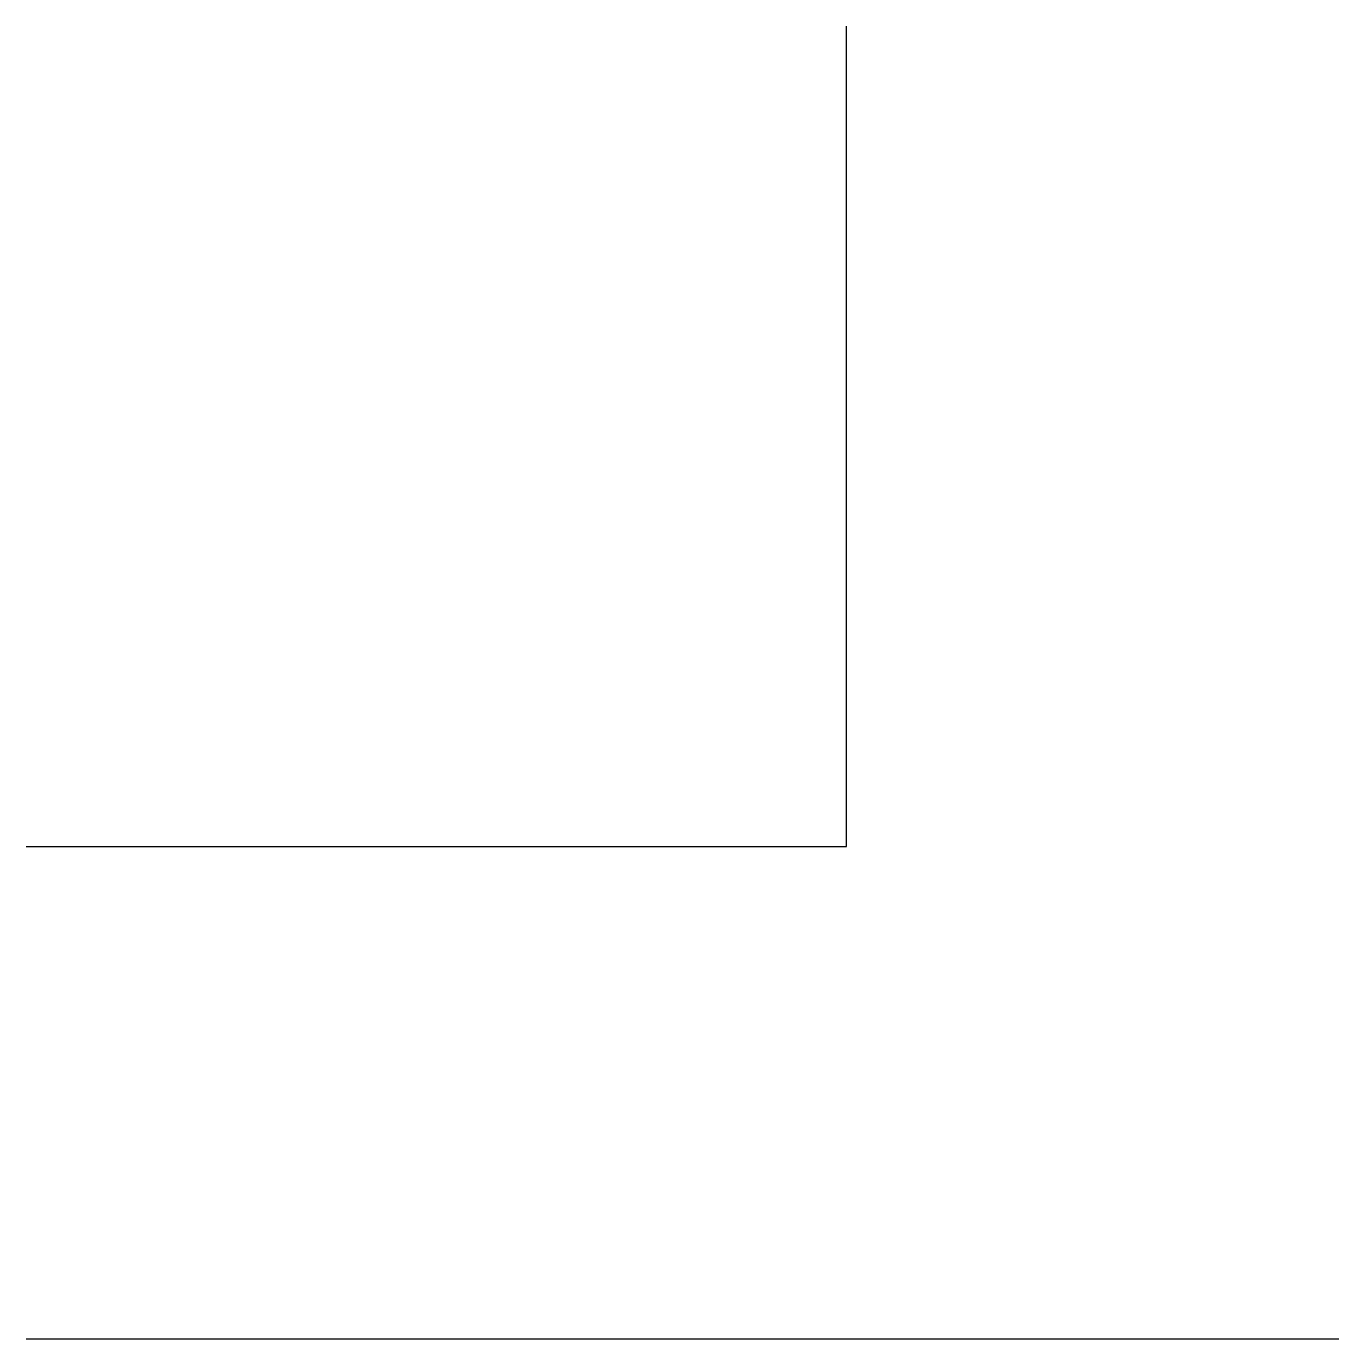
# Model space of a CAD drawing. Extents: x 0 to 80, y 0 to 80.
import ezdxf

# ---------------------------------------------------------------- set-up
doc = ezdxf.new("R2010")
doc.units = 0
doc.header["$MEASUREMENT"] = 0
doc.layers.add('MUROS-ML', color=1, linetype='CONTINUOUS')

msp = doc.modelspace()

# ---------------------------------------------------------------- linework, layer by layer
at = {"layer": 'MUROS-ML', "color": 1, "linetype": 'CONTINUOUS'}
for p, q in [((50, 30), (50, 80)), ((0, 30), (50, 30)), ((0, 0), (80, 0))]:
    msp.add_line(p, q, dxfattribs=at)
at = {"layer": 'MUROS-ML', "color": 5, "linetype": 'CONTINUOUS'}
for p, q in [((50, 30), (50, 80)), ((0, 30), (50, 30)), ((0, 0), (80, 0))]:
    msp.add_line(p, q, dxfattribs=at)

doc.saveas('drawing.dxf')
